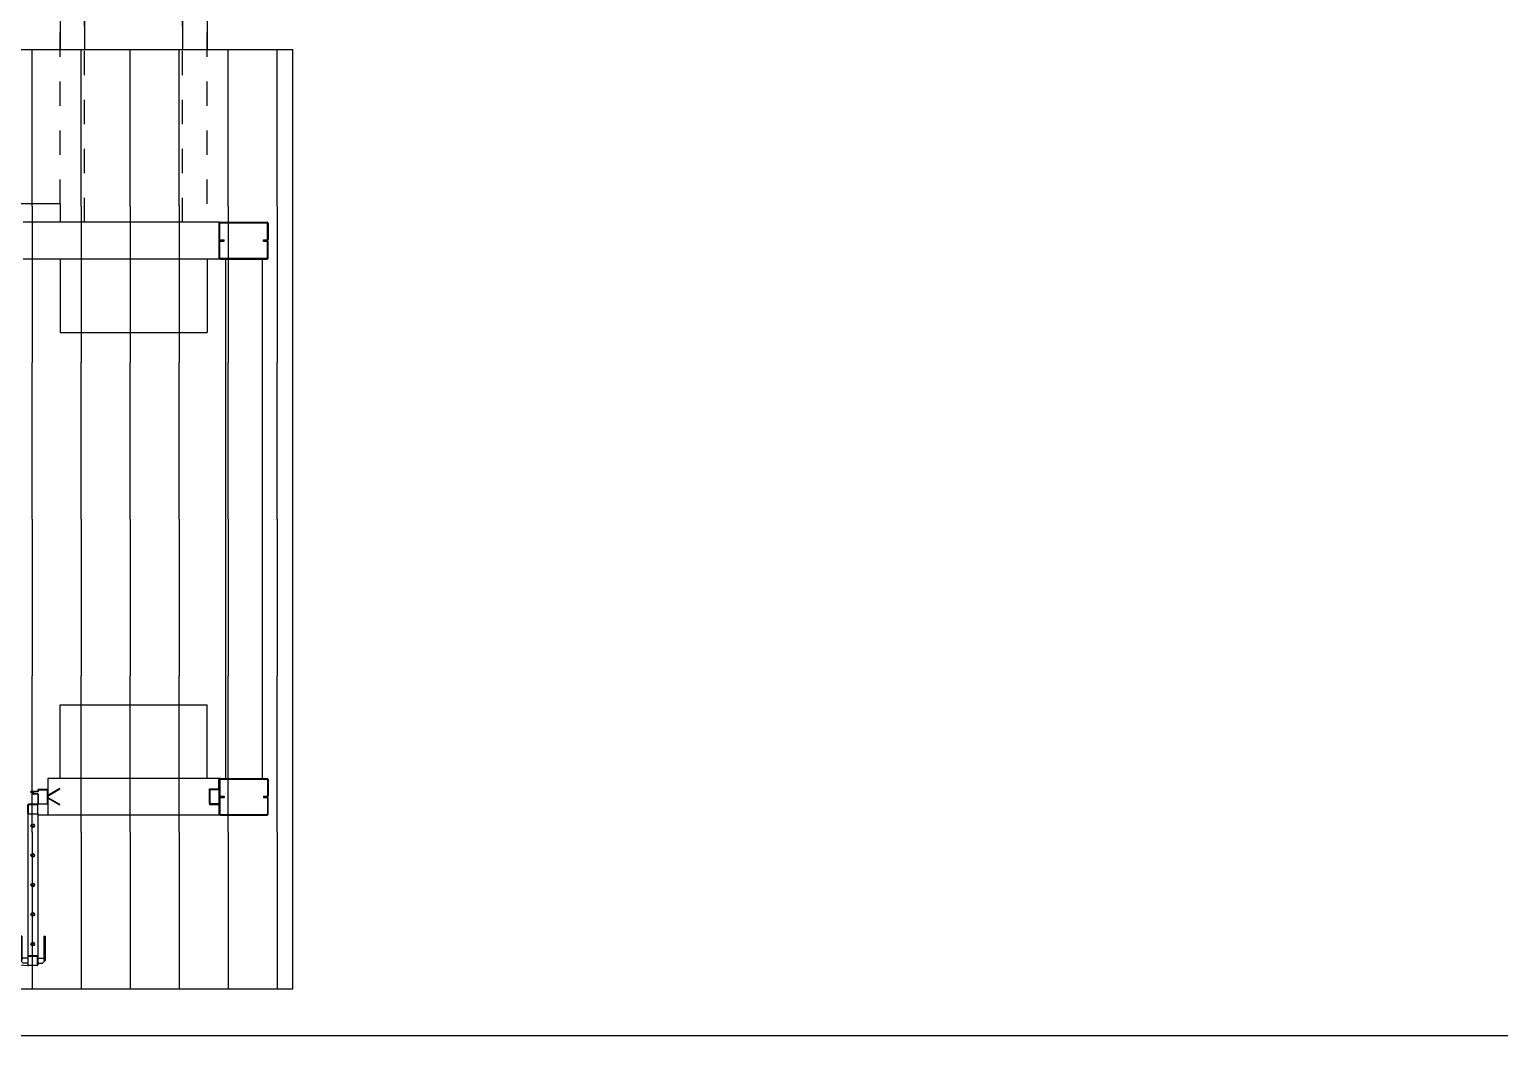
# Model space of a CAD drawing. Header units: millimetres. Extents: x 2686 to 2939, y 1294 to 1441.
# Drawn here: x 2700.27 to 2706.27, y 1414.34 to 1418.45 of the extents above; entities that cross this region are included whole.
import ezdxf

# ---------------------------------------------------------------- set-up
doc = ezdxf.new("R2010")
doc.units = ezdxf.units.MM
doc.linetypes.add('DASHED2', pattern=[0.375, 0.25, -0.125])
doc.linetypes.add('HIDDEN', pattern=[0.375, 0.25, -0.125])
for name, color, linetype in [('AR-ALV', 2, 'Continuous'), ('AR-CALÇADA', 1, 'Continuous'), ('AR-COB VISTA 02', 1, 'Continuous'), ('AR-COB-V1', 1, 'Continuous'), ('AR-COB-V2', 1, 'Continuous'), ('AR-COB-V3', 1, 'Continuous'), ('AR-COB-V4', 1, 'Continuous'), ('AR-PISO', 1, 'Continuous'), ('AR-PORTA', 1, 'Continuous'), ('AR-PROJ', 1, 'HIDDEN'), ('DET-HATCH ACO', 1, 'Continuous'), ('DET-PERFIL CADEIRA-C', 2, 'Continuous'), ('DET-PROJ', 1, 'DASHED2'), ('esq-c', 1, 'Continuous'), ('grapa', 21, 'HIDDEN'), ('maçaneta', 1, 'Continuous'), ('porta-c', 1, 'Continuous'), ('porta-v', 2, 'Continuous')]:
    doc.layers.add(name, color=color, linetype=linetype)

# ---------------------------------------------------------------- blocks, each defined once
blk = doc.blocks.new('gr12-met-01p')
at = {"layer": 'DET-HATCH ACO'}
for centre, start, end in [((0.0417, -0.1064), 273.42397, 1.92778), ((1.3583, -0.1064), 178.07222, 266.57603)]:
    blk.add_arc(centre, 0.6587, start, end, dxfattribs=at)
at = {"layer": 'esq-c'}
for p, q in [((0, -0.0472), (0, -0.1028)), ((0.0015, -0.1028), (0.0015, -0.0472)), ((0.0023, -0.045), (0.0377, -0.045)), ((0.0377, -0.0465), (0.0023, -0.0465)), ((0.0385, -0.0526), (0.0385, -0.0472)), ((0.04, -0.0472), (0.04, -0.0526)), ((0.0408, -0.0534), (0.0685, -0.0534)), ((0.0408, -0.0549), (0.0685, -0.0549)), ((0.0578, -0.0571), (0.0578, -0.0628)), ((0.0593, -0.0571), (0.0593, -0.0628)), ((0.0685, -0.0564), (0.06, -0.0564)), ((1.3593, -0.0534), (1.3315, -0.0534)), ((1.3593, -0.0549), (1.3315, -0.0549)), ((1.3315, -0.0564), (1.34, -0.0564)), ((1.3408, -0.0571), (1.3408, -0.0628)), ((1.3423, -0.0571), (1.3423, -0.0628)), ((1.36, -0.0472), (1.36, -0.0526)), ((1.3615, -0.0526), (1.3615, -0.0472)), ((1.3978, -0.045), (1.3623, -0.045)), ((1.3623, -0.0465), (1.3978, -0.0465)), ((1.3985, -0.1028), (1.3985, -0.0472)), ((1.4, -0.0472), (1.4, -0.1028)), ((0.0377, -0.1035), (0.0023, -0.1035)), ((0.0023, -0.105), (0.0377, -0.105)), ((0.0385, -0.1028), (0.0385, -0.0658)), ((0.04, -0.0658), (0.04, -0.1028)), ((0.0408, -0.0635), (0.057, -0.0635)), ((0.0408, -0.065), (0.057, -0.065)), ((0.041, -0.1435), (0.041, -0.108)), ((0.0425, -0.108), (0.0425, -0.1435)), ((0.0433, -0.1058), (0.0788, -0.1058)), ((0.0788, -0.1073), (0.0433, -0.1073)), ((0.0795, -0.108), (0.0795, -0.1435)), ((0.081, -0.1435), (0.081, -0.108)), ((1.319, -0.1435), (1.319, -0.108)), ((1.3205, -0.108), (1.3205, -0.1435)), ((1.3568, -0.1058), (1.3213, -0.1058)), ((1.3213, -0.1073), (1.3568, -0.1073)), ((1.3593, -0.0635), (1.343, -0.0635)), ((1.3593, -0.065), (1.343, -0.065)), ((1.3575, -0.108), (1.3575, -0.1435)), ((1.359, -0.1435), (1.359, -0.108)), ((1.36, -0.0658), (1.36, -0.1028)), ((1.3615, -0.1028), (1.3615, -0.0658)), ((1.3623, -0.1035), (1.3978, -0.1035)), ((1.3978, -0.105), (1.3623, -0.105)), ((0.0788, -0.1443), (0.0433, -0.1443)), ((0.0433, -0.1458), (0.0788, -0.1458)), ((1.3213, -0.1443), (1.3568, -0.1443)), ((1.3568, -0.1458), (1.3213, -0.1458)), ((0.041, -0.7262), (0.041, -0.7617)), ((0.0425, -0.7617), (0.0425, -0.7262)), ((0.0433, -0.7239), (0.0788, -0.7239)), ((0.0788, -0.7254), (0.0433, -0.7254)), ((0.0788, -0.7624), (0.0433, -0.7624)), ((0.0433, -0.7639), (0.0788, -0.7639)), ((0.0795, -0.7617), (0.0795, -0.7262)), ((0.081, -0.7262), (0.081, -0.7617)), ((1.319, -0.7262), (1.319, -0.7617)), ((1.3205, -0.7617), (1.3205, -0.7262)), ((1.3568, -0.7239), (1.3213, -0.7239)), ((1.3213, -0.7254), (1.3568, -0.7254)), ((1.3213, -0.7624), (1.3568, -0.7624)), ((1.3568, -0.7639), (1.3213, -0.7639)), ((1.3575, -0.7617), (1.3575, -0.7262)), ((1.359, -0.7262), (1.359, -0.7617))]:
    blk.add_line(p, q, dxfattribs=at)
for centre, radius, start, end in [((0.0023, -0.0472), 0.00225, 90, 180), ((0.0023, -0.0472), 0.00075, 90, 180), ((0.0377, -0.0472), 0.00225, 360, 90), ((0.0377, -0.0472), 0.00075, 360, 90), ((0.0408, -0.0526), 0.00225, 180, 269.99745), ((0.0408, -0.0526), 0.00075, 180, 270), ((0.06, -0.0571), 0.00225, 90, 180), ((0.06, -0.0571), 0.00075, 90, 180), ((0.0685, -0.0549), 0.0015, 270, 90), ((1.3315, -0.0549), 0.0015, 90, 270), ((1.34, -0.0571), 0.00225, 0, 90), ((1.34, -0.0571), 0.00075, 0, 90), ((1.3593, -0.0526), 0.00225, 270.00255, 0), ((1.3593, -0.0526), 0.00075, 270, 0), ((1.3623, -0.0472), 0.00225, 90, 180), ((1.3623, -0.0472), 0.00075, 90, 180), ((1.3978, -0.0472), 0.00225, 360, 90), ((1.3978, -0.0472), 0.00075, 360, 90), ((0.0023, -0.1028), 0.00225, 180, 270), ((0.0023, -0.1028), 0.00075, 180, 270), ((0.0377, -0.1028), 0.00225, 270, 0), ((0.0377, -0.1028), 0.00075, 270, 0), ((0.0408, -0.0658), 0.00225, 90, 180), ((0.0408, -0.0658), 0.00075, 90, 180), ((0.0433, -0.108), 0.00225, 90, 180), ((0.0433, -0.108), 0.00075, 90, 180), ((0.057, -0.0628), 0.00075, 270, 0), ((0.057, -0.0628), 0.00225, 270, 0), ((0.0788, -0.108), 0.00225, 360, 90), ((0.0788, -0.108), 0.00075, 360, 90), ((1.3213, -0.108), 0.00225, 90, 180), ((1.3213, -0.108), 0.00075, 90, 180), ((1.343, -0.0628), 0.00225, 180, 270), ((1.343, -0.0628), 0.00075, 180, 270), ((1.3568, -0.108), 0.00225, 360, 90), ((1.3568, -0.108), 0.00075, 360, 90), ((1.3593, -0.0658), 0.00225, 0, 90), ((1.3593, -0.0658), 0.00075, 0, 90), ((1.3623, -0.1028), 0.00225, 180, 270), ((1.3623, -0.1028), 0.00075, 180, 270), ((1.3978, -0.1028), 0.00225, 270, 0), ((1.3978, -0.1028), 0.00075, 270, 0), ((0.0433, -0.1435), 0.00225, 180, 270), ((0.0433, -0.1435), 0.00075, 180, 270), ((0.0788, -0.1435), 0.00225, 270, 0), ((0.0788, -0.1435), 0.00075, 270, 0), ((1.3213, -0.1435), 0.00225, 180, 270), ((1.3213, -0.1435), 0.00075, 180, 270), ((1.3568, -0.1435), 0.00075, 270, 0), ((1.3568, -0.1435), 0.00225, 270, 0), ((0.0433, -0.7262), 0.00225, 90, 180), ((0.0433, -0.7617), 0.00225, 180, 270), ((0.0433, -0.7262), 0.00075, 90, 180), ((0.0433, -0.7617), 0.00075, 180, 270), ((0.0788, -0.7262), 0.00225, 360, 90), ((0.0788, -0.7262), 0.00075, 360, 90), ((0.0788, -0.7617), 0.00225, 270, 0), ((0.0788, -0.7617), 0.00075, 270, 0), ((1.3213, -0.7262), 0.00225, 90, 180), ((1.3213, -0.7617), 0.00225, 180, 270), ((1.3213, -0.7262), 0.00075, 90, 180), ((1.3213, -0.7617), 0.00075, 180, 270), ((1.3568, -0.7262), 0.00225, 360, 90), ((1.3568, -0.7262), 0.00075, 360, 90), ((1.3568, -0.7617), 0.00075, 270, 0), ((1.3568, -0.7617), 0.00225, 270, 0)]:
    blk.add_arc(centre, radius, start, end, dxfattribs=at)
at = {"layer": 'grapa'}
for p, q in [((0, -0.07), (0, -0.08)), ((1.4, -0.07), (1.4, -0.08))]:
    blk.add_line(p, q, dxfattribs=at)
for points in [[(0, -0.08), (-0.0486, -0.108), (-0.0493, -0.1067), (-0.0015, -0.0791), (-0.0015, -0.0709), (-0.0493, -0.0433), (-0.0486, -0.042), (0, -0.07)], [(1.4, -0.08), (1.4486, -0.108), (1.4493, -0.1067), (1.4015, -0.0791), (1.4015, -0.0709), (1.4493, -0.0433), (1.4486, -0.042), (1.4, -0.07)]]:
    blk.add_lwpolyline(points, dxfattribs=at)
at = {"layer": 'maçaneta'}
for p, q in [((0.011, -0.6439), (0.011, -0.7439)), ((0.016, -0.6439), (0.011, -0.6439)), ((0.016, -0.6439), (0.016, -0.7439)), ((0.106, -0.6439), (0.106, -0.7439)), ((0.106, -0.6439), (0.111, -0.6439)), ((0.111, -0.6439), (0.111, -0.7439)), ((1.289, -0.6439), (1.289, -0.7439)), ((1.294, -0.6439), (1.289, -0.6439)), ((1.294, -0.6439), (1.294, -0.7439)), ((1.384, -0.6439), (1.384, -0.7439)), ((1.384, -0.6439), (1.389, -0.6439)), ((1.389, -0.6439), (1.389, -0.7439)), ((0.016, -0.7439), (0.011, -0.7439)), ((0.011, -0.7439), (0.021, -0.7539)), ((0.041, -0.7339), (0.016, -0.7339)), ((0.041, -0.7539), (0.021, -0.7539)), ((0.081, -0.7339), (0.106, -0.7339)), ((0.081, -0.7539), (0.101, -0.7539)), ((0.111, -0.7439), (0.101, -0.7539)), ((0.106, -0.7439), (0.111, -0.7439)), ((1.294, -0.7439), (1.289, -0.7439)), ((1.289, -0.7439), (1.299, -0.7539)), ((1.319, -0.7339), (1.294, -0.7339)), ((1.319, -0.7539), (1.299, -0.7539)), ((1.359, -0.7339), (1.384, -0.7339)), ((1.359, -0.7539), (1.379, -0.7539)), ((1.389, -0.7439), (1.379, -0.7539)), ((1.384, -0.7439), (1.389, -0.7439))]:
    blk.add_line(p, q, dxfattribs=at)
at = {"layer": 'porta-c'}
for centre, radius in [((0.061, -0.1933), 0.0075), ((0.061, -0.1933), 0.005), ((1.339, -0.1933), 0.0075), ((1.339, -0.1933), 0.005), ((0.061, -0.3141), 0.0075), ((0.061, -0.3141), 0.005), ((1.339, -0.3141), 0.0075), ((1.339, -0.3141), 0.005), ((0.061, -0.4348), 0.0075), ((0.061, -0.4348), 0.005), ((1.339, -0.4348), 0.0075), ((1.339, -0.4348), 0.005), ((0.061, -0.5556), 0.0075), ((0.061, -0.5556), 0.005), ((1.339, -0.5556), 0.0075), ((1.339, -0.5556), 0.005), ((0.061, -0.6763), 0.0075), ((0.061, -0.6763), 0.005), ((1.339, -0.6763), 0.0075), ((1.339, -0.6763), 0.005)]:
    blk.add_circle(centre, radius, dxfattribs=at)
at = {"layer": 'porta-v'}
for p, q in [((0.041, -0.1435), (0.041, -0.7262)), ((0.081, -0.1435), (0.081, -0.7262)), ((1.319, -0.1435), (1.319, -0.7262)), ((1.359, -0.1435), (1.359, -0.7262))]:
    blk.add_line(p, q, dxfattribs=at)
blk = doc.blocks.new('DET-GS-PLANTA BAIXA1')
at = {"layer": 'AR-ALV'}
for p, q in [((6.65, -4.265), (5.85, -4.265)), ((6.65, -4.415), (6.65, -4.265)), ((6.65, -4.415), (5.85, -4.415)), ((6.675, -4.415), (6.675, -6.535)), ((6.825, -4.415), (6.825, -6.535)), ((5.95, -6.535), (5.95, -6.685)), ((6.6543, -6.535), (5.95, -6.535)), ((6.6543, -6.685), (5.95, -6.685))]:
    blk.add_line(p, q, dxfattribs=at)
at = {"layer": 'AR-PISO'}
for p, q in [((6, -4.19), (0, -4.19)), ((6, -4.19), (6, -4.265)), ((6, -4.415), (6, -4.715)), ((6.6, -4.415), (6.6, -4.715)), ((6, -4.715), (6.6, -4.715)), ((6, -6.535), (6, -6.235)), ((6, -6.235), (6.6, -6.235)), ((6.6, -6.535), (6.6, -6.235)), ((5.95, -6.685), (5.909, -6.685))]:
    blk.add_line(p, q, dxfattribs=at)
at = {"layer": 'DET-PERFIL CADEIRA-C'}
for p, q in [((6.65, -4.2693), (6.65, -4.3357)), ((6.6528, -4.335), (6.6528, -4.27)), ((6.6543, -4.265), (6.8457, -4.265)), ((6.655, -4.2678), (6.845, -4.2678)), ((6.8471, -4.335), (6.8471, -4.27)), ((6.85, -4.2693), (6.85, -4.3357)), ((6.65, -4.4107), (6.65, -4.3443)), ((6.6528, -4.41), (6.6528, -4.345)), ((6.6543, -4.34), (6.67, -4.34)), ((6.655, -4.3371), (6.67, -4.3371)), ((6.655, -4.3428), (6.67, -4.3428)), ((6.67, -4.3428), (6.67, -4.3371)), ((6.83, -4.3371), (6.845, -4.3371)), ((6.83, -4.3428), (6.83, -4.3371)), ((6.83, -4.34), (6.8457, -4.34)), ((6.83, -4.3428), (6.845, -4.3428)), ((6.8471, -4.41), (6.8471, -4.345)), ((6.85, -4.4107), (6.85, -4.3443)), ((6.6543, -4.415), (6.8457, -4.415)), ((6.655, -4.4121), (6.845, -4.4121)), ((6.65, -6.5393), (6.65, -6.6057)), ((6.65, -6.5393), (6.65, -6.6057)), ((6.6528, -6.54), (6.6528, -6.605)), ((6.6528, -6.54), (6.6528, -6.605)), ((6.6543, -6.535), (6.8457, -6.535)), ((6.6543, -6.535), (6.8457, -6.535)), ((6.655, -6.5378), (6.845, -6.5378)), ((6.655, -6.5378), (6.845, -6.5378)), ((6.8471, -6.54), (6.8471, -6.605)), ((6.8471, -6.54), (6.8471, -6.605)), ((6.85, -6.5393), (6.85, -6.6057)), ((6.85, -6.5393), (6.85, -6.6057)), ((6.65, -6.6807), (6.65, -6.6143)), ((6.65, -6.6807), (6.65, -6.6143)), ((6.6528, -6.615), (6.6528, -6.68)), ((6.6528, -6.615), (6.6528, -6.68)), ((6.6543, -6.61), (6.67, -6.61)), ((6.6543, -6.61), (6.67, -6.61)), ((6.655, -6.6071), (6.67, -6.6071)), ((6.655, -6.6071), (6.67, -6.6071)), ((6.655, -6.6128), (6.67, -6.6128)), ((6.655, -6.6128), (6.67, -6.6128)), ((6.67, -6.6071), (6.67, -6.6128)), ((6.67, -6.6071), (6.67, -6.6128)), ((6.83, -6.6071), (6.845, -6.6071)), ((6.83, -6.6071), (6.83, -6.6128)), ((6.83, -6.6071), (6.845, -6.6071)), ((6.83, -6.6071), (6.83, -6.6128)), ((6.83, -6.61), (6.8457, -6.61)), ((6.83, -6.61), (6.8457, -6.61)), ((6.83, -6.6128), (6.845, -6.6128)), ((6.83, -6.6128), (6.845, -6.6128)), ((6.8471, -6.615), (6.8471, -6.68)), ((6.8471, -6.615), (6.8471, -6.68)), ((6.85, -6.6807), (6.85, -6.6143)), ((6.85, -6.6807), (6.85, -6.6143)), ((6.6543, -6.685), (6.8457, -6.685)), ((6.6543, -6.685), (6.8457, -6.685)), ((6.655, -6.6821), (6.845, -6.6821)), ((6.655, -6.6821), (6.845, -6.6821))]:
    blk.add_line(p, q, dxfattribs=at)
for points in [[(6.65, -6.54), (6.65, -6.5771, -0.414214), (6.6471, -6.58), (6.61, -6.58), (6.61, -6.5781), (6.6467, -6.5781, 0.414214), (6.6481, -6.5767), (6.6481, -6.54)], [(6.65, -6.68), (6.65, -6.6428, 0.414214), (6.6471, -6.64), (6.61, -6.64), (6.61, -6.6419), (6.6467, -6.6419, -0.414214), (6.6481, -6.6433), (6.6481, -6.68)]]:
    blk.add_lwpolyline(points, format="xyb", close=True, dxfattribs=at)
for centre, radius, start, end in [((6.6543, -4.2693), 0.00428, 90, 180), ((6.655, -4.27), 0.00214, 90, 180), ((6.845, -4.27), 0.00214, 360, 90), ((6.8457, -4.2693), 0.00428, 360, 90), ((6.6543, -4.3357), 0.00428, 180, 270), ((6.6543, -4.3443), 0.00428, 90, 180), ((6.655, -4.335), 0.00214, 180, 270), ((6.655, -4.345), 0.00214, 90, 180), ((6.845, -4.335), 0.00214, 270, 0), ((6.845, -4.345), 0.00214, 0, 90), ((6.8457, -4.3357), 0.00428, 270, 0), ((6.8457, -4.3443), 0.00428, 360, 90), ((6.6543, -4.4107), 0.00428, 180, 270), ((6.655, -4.41), 0.00214, 180, 270), ((6.845, -4.41), 0.00214, 270, 360), ((6.8457, -4.4107), 0.00428, 270, 360), ((6.6543, -6.5393), 0.00428, 90, 180), ((6.6543, -6.5393), 0.00428, 90, 180), ((6.655, -6.54), 0.00214, 90, 180), ((6.655, -6.54), 0.00214, 90, 180), ((6.845, -6.54), 0.00214, 0, 90), ((6.845, -6.54), 0.00214, 0, 90), ((6.8457, -6.5393), 0.00428, 0, 90), ((6.8457, -6.5393), 0.00428, 0, 90), ((6.6543, -6.6057), 0.00428, 180, 270), ((6.6543, -6.6057), 0.00428, 180, 270), ((6.6543, -6.6143), 0.00428, 90, 180), ((6.6543, -6.6143), 0.00428, 90, 180), ((6.655, -6.605), 0.00214, 180, 270), ((6.655, -6.605), 0.00214, 180, 270), ((6.655, -6.615), 0.00214, 90, 180), ((6.655, -6.615), 0.00214, 90, 180), ((6.845, -6.605), 0.00214, 270, 0), ((6.845, -6.605), 0.00214, 270, 0), ((6.845, -6.615), 0.00214, 0, 90), ((6.845, -6.615), 0.00214, 0, 90), ((6.8457, -6.6057), 0.00428, 270, 0), ((6.8457, -6.6057), 0.00428, 270, 0), ((6.8457, -6.6143), 0.00428, 0, 90), ((6.8457, -6.6143), 0.00428, 0, 90), ((6.6543, -6.6807), 0.00428, 180, 270), ((6.6543, -6.6807), 0.00428, 180, 270), ((6.655, -6.68), 0.00214, 180, 270), ((6.655, -6.68), 0.00214, 180, 270), ((6.845, -6.68), 0.00214, 270, 0), ((6.845, -6.68), 0.00214, 270, 0), ((6.8457, -6.6807), 0.00428, 270, 0), ((6.8457, -6.6807), 0.00428, 270, 0)]:
    blk.add_arc(centre, radius, start, end, dxfattribs=at)
at = {"layer": 'DET-PROJ', "ltscale": 0.25}
for p, q in [((6, -4.19), (6, -3.3688)), ((6.1, -4.265), (6.1, -3.3688)), ((6.5, -4.265), (6.5, -3.3688)), ((6.6, -4.19), (6.6, -3.3688))]:
    blk.add_line(p, q, dxfattribs=at)
at = {"layer": 'esq-c'}
for p, q in [((6.61, -6.6377), (6.61, -6.5822)), ((6.6115, -6.5822), (6.6115, -6.6377)), ((6.6122, -6.58), (6.6477, -6.58)), ((6.6477, -6.5815), (6.6122, -6.5815)), ((6.6485, -6.5822), (6.6485, -6.6377)), ((6.65, -6.6377), (6.65, -6.5822)), ((6.6477, -6.6385), (6.6122, -6.6385)), ((6.6122, -6.64), (6.6477, -6.64))]:
    blk.add_line(p, q, dxfattribs=at)
for centre, radius, start, end in [((6.6122, -6.5822), 0.00225, 90, 180), ((6.6122, -6.5822), 0.00075, 90, 180), ((6.6477, -6.5822), 0.00225, 360, 90), ((6.6477, -6.5822), 0.00075, 360, 90), ((6.6122, -6.6377), 0.00225, 180, 270), ((6.6122, -6.6377), 0.00075, 180, 270), ((6.6477, -6.6377), 0.00075, 270, 0), ((6.6477, -6.6377), 0.00225, 270, 0)]:
    blk.add_arc(centre, radius, start, end, dxfattribs=at)
at = {"layer": 'AR-PORTA'}
blk.add_blockref('gr12-met-01p', (4.55, -6.535), dxfattribs=at)

msp = doc.modelspace()

# ---------------------------------------------------------------- linework, layer by layer
at = {"layer": 'AR-CALÇADA'}
msp.add_line((2693.6393, 1414.3399), (2719.5522, 1414.3399), dxfattribs=at)
at = {"layer": 'AR-COB VISTA 02'}
for p, q in [((2700.2814, 1417.7262), (2700.2814, 1418.3653)), ((2700.4814, 1417.7262), (2700.4814, 1418.3653)), ((2700.6814, 1417.7262), (2700.6814, 1418.3653)), ((2700.8814, 1417.7262), (2700.8814, 1418.3653)), ((2701.0814, 1417.7262), (2701.0814, 1418.3653)), ((2701.2814, 1417.7262), (2701.2814, 1418.3653)), ((2700.2814, 1415.1698), (2700.2814, 1414.5307)), ((2700.4814, 1415.1698), (2700.4814, 1414.5307)), ((2700.6814, 1415.1698), (2700.6814, 1414.5307)), ((2700.8814, 1415.1698), (2700.8814, 1414.5307)), ((2701.0814, 1415.1698), (2701.0814, 1414.5307)), ((2701.2814, 1415.1698), (2701.2814, 1414.5307))]:
    msp.add_line(p, q, dxfattribs=at)
at = {"layer": 'AR-COB-V1'}
for p, q in [((2694.0457, 1418.3653), (2701.3457, 1418.3653)), ((2694.0457, 1414.5307), (2701.3457, 1414.5307))]:
    msp.add_line(p, q, dxfattribs=at)
at = {"layer": 'AR-COB-V2'}
msp.add_line((2701.3457, 1414.5307), (2701.3457, 1418.3653), dxfattribs=at)
at = {"layer": 'AR-COB-V3'}
for p, q in [((2700.2814, 1417.7262), (2700.2814, 1417.0871)), ((2700.4814, 1417.7262), (2700.4814, 1417.0871)), ((2700.6814, 1417.7262), (2700.6814, 1417.0871)), ((2700.8814, 1417.7262), (2700.8814, 1417.0871)), ((2701.0814, 1417.7262), (2701.0814, 1417.0871)), ((2701.2814, 1417.7262), (2701.2814, 1417.0871)), ((2700.2814, 1415.1698), (2700.2814, 1415.8089)), ((2700.4814, 1415.1698), (2700.4814, 1415.8089)), ((2700.6814, 1415.1698), (2700.6814, 1415.8089)), ((2700.8814, 1415.1698), (2700.8814, 1415.8089)), ((2701.0814, 1415.1698), (2701.0814, 1415.8089)), ((2701.2814, 1415.1698), (2701.2814, 1415.8089))]:
    msp.add_line(p, q, dxfattribs=at)
at = {"layer": 'AR-COB-V4'}
for p, q in [((2700.2814, 1416.448), (2700.2814, 1417.0871)), ((2700.4814, 1416.448), (2700.4814, 1417.0871)), ((2700.6814, 1416.448), (2700.6814, 1417.0871)), ((2700.8814, 1416.448), (2700.8814, 1417.0871)), ((2701.0814, 1416.448), (2701.0814, 1417.0871)), ((2701.2814, 1416.448), (2701.2814, 1417.0871)), ((2700.2814, 1416.448), (2700.2814, 1415.8089)), ((2700.4814, 1416.448), (2700.4814, 1415.8089)), ((2700.6814, 1416.448), (2700.6814, 1415.8089)), ((2700.8814, 1416.448), (2700.8814, 1415.8089)), ((2701.0814, 1416.448), (2701.0814, 1415.8089)), ((2701.2814, 1416.448), (2701.2814, 1415.8089))]:
    msp.add_line(p, q, dxfattribs=at)
at = {"layer": 'AR-PROJ'}
for p, q in [((2700.3957, 1418.5561), (2700.3957, 1418.3653)), ((2700.4957, 1418.5561), (2700.4957, 1418.3653)), ((2700.8957, 1418.5561), (2700.8957, 1418.3653)), ((2700.9957, 1418.5561), (2700.9957, 1418.3653))]:
    msp.add_line(p, q, dxfattribs=at)

# ---------------------------------------------------------------- block references
msp.add_blockref('DET-GS-PLANTA BAIXA1', (2694.3957, 1421.9249))

doc.saveas('drawing.dxf')
